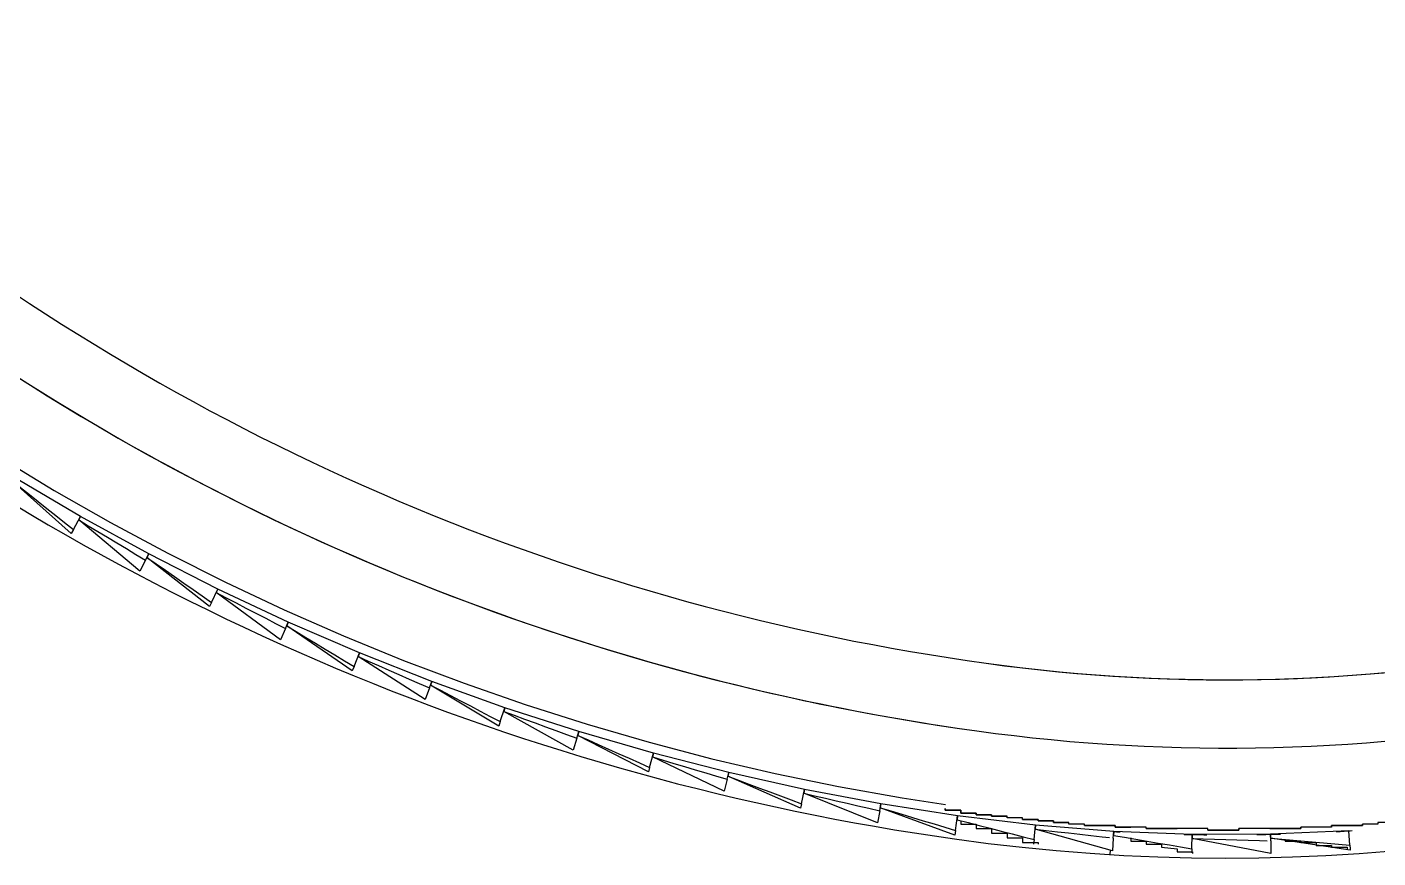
# Model space of a CAD drawing. Header units: millimetres. Extents: x 11680833 to 11851339, y -6212777 to -6078411.
# Drawn here: x 11715958 to 11724700, y -6211510 to -6206133 of the extents above; entities that cross this region are included whole.
import ezdxf

# ---------------------------------------------------------------- set-up
doc = ezdxf.new("R2010")
doc.units = ezdxf.units.MM
doc.header["$LTSCALE"] = 10
for name, color, linetype in [('A-WALL', 7, 'Continuous'), ('E1-RI-2F$0$A-GLAZ', 6, 'Continuous'), ('E1-RI-2F$0$A-WALL', 7, 'Continuous')]:
    doc.layers.add(name, color=color, linetype=linetype)

msp = doc.modelspace()

# ---------------------------------------------------------------- linework, layer by layer
at = {"layer": 'A-WALL'}
for centre, radius, start, end in [((11724219.1, -6195394.9), 14996.1, 231.9101, 262.12809), ((11724219.1, -6195394.9), 15438.1, 231.50527, 262.12809), ((11723720.2, -6199023.6), 11333.3, 262.11419, 300.43715), ((11723719.7, -6199006.7), 11792, 262.12809, 299.46719)]:
    msp.add_arc(centre, radius, start, end, dxfattribs=at)
at = {"layer": 'E1-RI-2F$0$A-GLAZ', "color": 8}
for p, q in [((11716243.1, -6209409.6), (11715859, -6209066.8)), ((11716304.9, -6209300.9), (11715872, -6209045.5)), ((11716257.9, -6209383.5), (11716304.9, -6209300.9)), ((11716304.9, -6209300.9), (11716292.6, -6209322.7)), ((11716687.2, -6209653.2), (11716292.6, -6209322.7)), ((11716745.6, -6209542.7), (11716304.9, -6209300.9)), ((11716257.9, -6209383.5), (11716243.1, -6209409.6)), ((11716724.6, -6209582.5), (11716745.6, -6209542.7)), ((11716745.6, -6209542.7), (11716733.9, -6209564.8)), ((11717193.7, -6209770.4), (11716745.6, -6209542.7)), ((11716724.6, -6209582.5), (11716687.2, -6209653.2)), ((11717138.8, -6209882.7), (11716733.9, -6209564.8)), ((11717152, -6209855.8), (11717193.7, -6209770.4)), ((11717193.7, -6209770.4), (11717182.7, -6209792.9)), ((11717597.4, -6210098), (11717182.7, -6209792.9)), ((11717648.7, -6209984), (11717193.7, -6209770.4)), ((11717152, -6209855.8), (11717138.8, -6209882.7)), ((11717630.2, -6210025), (11717648.7, -6209984)), ((11717648.7, -6209984), (11717638.4, -6210006.8)), ((11718110.2, -6210183.2), (11717648.7, -6209984)), ((11717630.2, -6210025), (11717597.4, -6210098)), ((11718062.5, -6210298.7), (11717638.4, -6210006.8)), ((11718073.9, -6210271), (11718110.2, -6210183.2)), ((11718110.2, -6210183.2), (11718100.6, -6210206.3)), ((11718533.6, -6210484.7), (11718100.6, -6210206.3)), ((11718577.7, -6210367.7), (11718110.2, -6210183.2)), ((11718073.9, -6210271), (11718062.5, -6210298.7)), ((11718561.8, -6210409.9), (11718533.6, -6210484.7)), ((11718561.8, -6210409.9), (11718577.7, -6210367.7)), ((11718577.7, -6210367.7), (11718568.9, -6210391.1)), ((11719010.4, -6210655.8), (11718568.9, -6210391.1)), ((11719050.8, -6210537.5), (11718577.7, -6210367.7)), ((11719020.1, -6210627.5), (11719050.8, -6210537.5)), ((11719492.3, -6210811.9), (11719042.7, -6210561.2)), ((11719529, -6210692.4), (11719050.8, -6210537.5)), ((11719020.1, -6210627.5), (11719010.4, -6210655.8)), ((11719515.8, -6210735.4), (11719492.3, -6210811.9)), ((11719515.8, -6210735.4), (11719529, -6210692.4)), ((11719529, -6210692.4), (11719521.6, -6210716.3)), ((11719978.9, -6210952.8), (11719521.6, -6210716.3)), ((11720011.8, -6210832.2), (11719529, -6210692.4)), ((11719986.8, -6210923.8), (11720011.8, -6210832.2)), ((11720011.8, -6210832.2), (11720005.2, -6210856.3)), ((11720469.7, -6211078.3), (11720005.2, -6210856.3)), ((11720498.7, -6210956.7), (11720011.8, -6210832.2)), ((11719986.8, -6210923.8), (11719978.9, -6210952.8)), ((11720488.3, -6211000.5), (11720469.7, -6211078.3)), ((11720488.3, -6211000.5), (11720498.7, -6210956.7)), ((11720498.7, -6210956.7), (11720492.9, -6210981)), ((11720964.1, -6211188.3), (11720492.9, -6210981)), ((11720989.4, -6211065.9), (11720498.7, -6210956.7)), ((11720970.2, -6211158.9), (11720989.4, -6211065.9)), ((11720989.4, -6211065.9), (11720984.3, -6211090.3)), ((11721461.8, -6211282.7), (11720984.3, -6211090.3)), ((11721483.2, -6211159.6), (11720989.4, -6211065.9)), ((11720970.2, -6211158.9), (11720964.1, -6211188.3)), ((11721475.5, -6211203.9), (11721461.8, -6211282.7)), ((11721475.5, -6211203.9), (11721483.2, -6211159.6)), ((11721483.2, -6211159.6), (11721478.9, -6211184.2)), ((11721962.2, -6211361.5), (11721478.9, -6211184.2)), ((11721979.7, -6211237.7), (11721483.2, -6211159.6)), ((11721966.4, -6211331.8), (11721979.7, -6211237.7)), ((11721979.7, -6211237.7), (11721976.2, -6211262.5)), ((11722483.7, -6211298.4), (11721979.7, -6211237.7)), ((11721966.4, -6211331.8), (11721962.2, -6211361.5)), ((11722474.5, -6211390.5), (11722483.7, -6211298.4)), ((11722483.7, -6211298.4), (11722481.2, -6211323.3)), ((11722982.5, -6211463.3), (11722481.2, -6211323.3)), ((11722989.8, -6211338.5), (11722483.7, -6211298.4)), ((11722987.3, -6211380.9), (11722982.5, -6211463.3)), ((11722987.3, -6211380.9), (11722989.8, -6211338.5)), ((11722989.8, -6211338.5), (11722988.3, -6211363.4)), ((11723497.1, -6211357.8), (11722989.8, -6211338.5)), ((11723495.5, -6211450.3), (11723497.1, -6211357.8)), ((11723497.1, -6211357.8), (11723496.7, -6211382.8)), ((11724007.7, -6211481.2), (11723496.7, -6211382.8)), ((11724004.7, -6211356.3), (11723497.1, -6211357.8)), ((11724511.9, -6211334), (11724004.7, -6211356.3)), ((11724004.7, -6211356.3), (11724005.3, -6211381.2)), ((11724005.7, -6211398.7), (11724004.7, -6211356.3)), ((11724520, -6211458.7), (11724005.3, -6211381.2)), ((11724517.9, -6211426.3), (11724511.9, -6211334)), ((11722474.5, -6211390.5), (11722471.5, -6211421)), ((11722967.5, -6211459.1), (11722965.8, -6211487.3)), ((11723495.5, -6211450.3), (11723495, -6211477.3)), ((11724005.7, -6211398.7), (11724007.7, -6211481.2)), ((11724517.9, -6211426.3), (11724519.4, -6211449.6)), ((11724519.4, -6211449.6), (11724520, -6211458.7))]:
    msp.add_line(p, q, dxfattribs=at)
at = {"layer": 'E1-RI-2F$0$A-GLAZ'}
msp.add_line((11719050.8, -6210537.5), (11719042.7, -6210561.2), dxfattribs=at)
at = {"layer": 'E1-RI-2F$0$A-GLAZ', "color": 8, "flags": 128}
for points in [[(11715776.2, -6208914.2), (11716134.7, -6209131.5), (11716498.8, -6209339.4), (11716868.2, -6209537.6), (11717242.7, -6209726.1), (11717622, -6209904.6), (11718005.9, -6210073.1), (11718394.1, -6210231.4), (11718786.3, -6210379.5), (11719182.3, -6210517.2), (11719581.8, -6210644.4), (11719984.5, -6210761.1), (11720390.1, -6210867.2), (11720798.3, -6210962.5), (11721208.9, -6211047.1), (11721621.6, -6211120.9), (11721900.7, -6211164.4)], [(11715859, -6209066.8), (11715916, -6209112.1), (11715973, -6209157.3), (11716030, -6209202.6), (11716087, -6209247.8), (11716143.9, -6209293), (11716200.9, -6209338.3), (11716257.9, -6209383.5)], [(11716292.6, -6209322.7), (11716354.3, -6209359.8), (11716416, -6209396.9), (11716477.7, -6209434), (11716539.4, -6209471.1), (11716601.2, -6209508.2), (11716662.9, -6209545.3), (11716724.6, -6209582.5)], [(11716733.9, -6209564.8), (11716793.7, -6209606.3), (11716853.4, -6209647.9), (11716913.1, -6209689.5), (11716972.8, -6209731.1), (11717032.5, -6209772.6), (11717092.3, -6209814.2), (11717152, -6209855.8)], [(11717182.7, -6209792.9), (11717246.6, -6209826), (11717310.6, -6209859.2), (11717374.5, -6209892.4), (11717438.4, -6209925.5), (11717502.4, -6209958.7), (11717566.3, -6209991.9), (11717630.2, -6210025)], [(11717638.4, -6210006.8), (11717700.6, -6210044.5), (11717762.8, -6210082.3), (11717825.1, -6210120), (11717887.3, -6210157.7), (11717949.5, -6210195.5), (11718011.7, -6210233.2), (11718073.9, -6210271)], [(11718100.6, -6210206.3), (11718166.5, -6210235.4), (11718232.4, -6210264.4), (11718298.3, -6210293.5), (11718364.2, -6210322.6), (11718430.1, -6210351.7), (11718495.9, -6210380.8), (11718561.8, -6210409.9)], [(11718568.9, -6210391.1), (11718633.3, -6210424.9), (11718697.8, -6210458.7), (11718762.3, -6210492.4), (11718826.7, -6210526.2), (11718891.2, -6210559.9), (11718955.6, -6210593.7), (11719020.1, -6210627.5)], [(11719042.7, -6210561.2), (11719110.3, -6210586.1), (11719177.9, -6210611), (11719245.4, -6210635.9), (11719313, -6210660.8), (11719380.6, -6210685.6), (11719448.2, -6210710.5), (11719515.8, -6210735.4)], [(11719521.6, -6210716.3), (11719588.1, -6210745.9), (11719654.5, -6210775.6), (11719721, -6210805.2), (11719787.4, -6210834.9), (11719853.9, -6210864.5), (11719920.3, -6210894.2), (11719986.8, -6210923.8)], [(11720005.2, -6210856.3), (11720074.2, -6210876.9), (11720143.2, -6210897.5), (11720212.2, -6210918.1), (11720281.2, -6210938.7), (11720350.3, -6210959.3), (11720419.3, -6210979.9), (11720488.3, -6211000.5)], [(11720984.3, -6211090.3), (11721054.5, -6211106.6), (11721124.7, -6211122.8), (11721194.8, -6211139), (11721265, -6211155.2), (11721335.2, -6211171.5), (11721405.3, -6211187.7), (11721475.5, -6211203.9)], [(11721478.9, -6211184.2), (11721548.6, -6211205.3), (11721618.2, -6211226.4), (11721687.9, -6211247.4), (11721757.5, -6211268.5), (11721827.1, -6211289.6), (11721896.8, -6211310.7), (11721966.4, -6211331.8)], [(11721976.2, -6211262.5), (11722047.4, -6211280.8), (11722118.6, -6211299), (11722189.8, -6211317.3), (11722261, -6211335.6), (11722332.2, -6211353.9), (11722403.4, -6211372.2), (11722474.5, -6211390.5)], [(11722481.2, -6211323.3), (11722553.5, -6211331.5), (11722625.8, -6211339.8), (11722698.1, -6211348), (11722770.4, -6211356.2), (11722842.7, -6211364.5), (11722915, -6211372.7), (11722962.7, -6211378.1)], [(11722988.3, -6211363.4), (11723060.8, -6211375.8), (11723133.2, -6211388.2), (11723205.7, -6211400.6), (11723278.1, -6211413), (11723350.6, -6211425.4), (11723423, -6211437.9), (11723495.5, -6211450.3)], [(11723496.7, -6211382.8), (11723569.4, -6211385), (11723642.1, -6211387.3), (11723714.8, -6211389.6), (11723787.6, -6211391.9), (11723860.3, -6211394.2), (11723933, -6211396.5), (11723982.7, -6211398)]]:
    msp.add_lwpolyline(points, dxfattribs=at)
at = {"layer": 'E1-RI-2F$0$A-GLAZ', "color": 8}
for points in [[(11720492.9, -6210981, 0), (11720561.1, -6211006.4, 0), (11720629.3, -6211031.8, 0), (11720697.5, -6211057.2, 0), (11720765.7, -6211082.7, 0), (11720833.8, -6211108.1, 0), (11720902, -6211133.5, 0), (11720970.2, -6211158.9, 0)], [(11724800, -6211280, 0), (11724700, -6211280, 0), (11724700, -6211280, 0), (11724700, -6211280, 0), (11724700, -6211280, 0), (11724700, -6211280, 0), (11724700, -6211290, 0), (11724700, -6211290, 0), (11724700, -6211290, 0), (11724700, -6211290, 0), (11724600, -6211290, 0), (11724600, -6211290, 0), (11724600, -6211290, 0), (11724600, -6211290, 0), (11724600, -6211290, 0), (11724600, -6211290, 0), (11724600, -6211290, 0), (11724600, -6211290, 0), (11724600, -6211300, 0), (11724500, -6211300, 0), (11724500, -6211300, 0), (11724500, -6211300, 0), (11724500, -6211300, 0), (11724500, -6211300, 0), (11724500, -6211300, 0), (11724500, -6211300, 0), (11724500, -6211300, 0), (11724400, -6211300, 0), (11724400, -6211300, 0), (11724400, -6211300, 0), (11724400, -6211300, 0), (11724400, -6211300, 0), (11724400, -6211310, 0), (11724400, -6211310, 0), (11724400, -6211310, 0), (11724400, -6211310, 0), (11724300, -6211310, 0), (11724300, -6211310, 0), (11724300, -6211310, 0), (11724300, -6211310, 0), (11724300, -6211310, 0), (11724300, -6211310, 0), (11724300, -6211310, 0), (11724300, -6211310, 0), (11724300, -6211310, 0), (11724200, -6211310, 0), (11724200, -6211310, 0), (11724200, -6211310, 0), (11724200, -6211310, 0), (11724200, -6211310, 0), (11724200, -6211320, 0), (11724200, -6211320, 0), (11724200, -6211320, 0), (11724200, -6211320, 0), (11724100, -6211320, 0), (11724100, -6211320, 0), (11724100, -6211320, 0), (11724100, -6211320, 0), (11724100, -6211320, 0), (11724100, -6211320, 0), (11724100, -6211320, 0), (11724100, -6211320, 0), (11724100, -6211320, 0), (11724000, -6211320, 0), (11724000, -6211320, 0), (11724000, -6211320, 0), (11724000, -6211320, 0), (11724000, -6211320, 0), (11724000, -6211320, 0), (11724000, -6211320, 0), (11724000, -6211320, 0), (11724000, -6211320, 0), (11723900, -6211320, 0), (11723900, -6211320, 0), (11723900, -6211320, 0), (11723900, -6211320, 0), (11723900, -6211320, 0), (11723900, -6211320, 0), (11723900, -6211320, 0), (11723900, -6211320, 0), (11723900, -6211320, 0), (11723800, -6211320, 0), (11723800, -6211320, 0), (11723800, -6211320, 0), (11723800, -6211330, 0), (11723800, -6211330, 0), (11723800, -6211330, 0), (11723800, -6211330, 0), (11723800, -6211330, 0), (11723800, -6211330, 0), (11723700, -6211330, 0), (11723700, -6211330, 0), (11723700, -6211330, 0), (11723700, -6211330, 0), (11723700, -6211330, 0), (11723700, -6211330, 0), (11723700, -6211330, 0), (11723700, -6211330, 0), (11723600, -6211330, 0), (11723600, -6211330, 0), (11723600, -6211330, 0), (11723600, -6211330, 0), (11723600, -6211330, 0), (11723600, -6211330, 0), (11723600, -6211330, 0), (11723600, -6211330, 0), (11723600, -6211320, 0), (11723500, -6211320, 0), (11723500, -6211320, 0), (11723500, -6211320, 0), (11723500, -6211320, 0), (11723500, -6211320, 0), (11723500, -6211320, 0), (11723500, -6211320, 0), (11723500, -6211320, 0), (11723500, -6211320, 0), (11723400, -6211320, 0), (11723400, -6211320, 0), (11723400, -6211320, 0), (11723400, -6211320, 0), (11723400, -6211320, 0), (11723400, -6211320, 0), (11723400, -6211320, 0), (11723400, -6211320, 0), (11723400, -6211320, 0), (11723300, -6211320, 0), (11723300, -6211320, 0), (11723300, -6211320, 0), (11723300, -6211320, 0), (11723300, -6211320, 0), (11723300, -6211320, 0), (11723300, -6211320, 0), (11723300, -6211320, 0), (11723300, -6211320, 0), (11723200, -6211320, 0), (11723200, -6211320, 0), (11723200, -6211320, 0), (11723200, -6211320, 0), (11723200, -6211320, 0), (11723200, -6211320, 0), (11723200, -6211310, 0), (11723200, -6211310, 0), (11723200, -6211310, 0), (11723100, -6211310, 0), (11723100, -6211310, 0), (11723100, -6211310, 0), (11723100, -6211310, 0), (11723100, -6211310, 0), (11723100, -6211310, 0), (11723100, -6211310, 0), (11723100, -6211310, 0), (11723100, -6211310, 0), (11723000, -6211310, 0), (11723000, -6211310, 0), (11723000, -6211310, 0), (11723000, -6211310, 0), (11723000, -6211310, 0), (11723000, -6211310, 0), (11723000, -6211300, 0), (11723000, -6211300, 0), (11722900, -6211300, 0), (11722900, -6211300, 0), (11722900, -6211300, 0), (11722900, -6211300, 0), (11722900, -6211300, 0), (11722900, -6211300, 0), (11722900, -6211300, 0), (11722900, -6211300, 0), (11722900, -6211300, 0), (11722800, -6211300, 0), (11722800, -6211300, 0), (11722800, -6211300, 0), (11722800, -6211290, 0), (11722800, -6211290, 0), (11722800, -6211290, 0), (11722800, -6211290, 0), (11722800, -6211290, 0), (11722800, -6211290, 0), (11722700, -6211290, 0), (11722700, -6211290, 0), (11722700, -6211290, 0), (11722700, -6211290, 0), (11722700, -6211290, 0), (11722700, -6211290, 0), (11722700, -6211280, 0), (11722700, -6211280, 0), (11722700, -6211280, 0), (11722600, -6211280, 0), (11722600, -6211280, 0), (11722600, -6211280, 0), (11722600, -6211280, 0), (11722600, -6211280, 0), (11722600, -6211280, 0), (11722600, -6211280, 0), (11722600, -6211270, 0), (11722600, -6211270, 0), (11722500, -6211270, 0), (11722500, -6211270, 0), (11722500, -6211270, 0), (11722500, -6211270, 0), (11722500, -6211270, 0), (11722500, -6211270, 0), (11722500, -6211270, 0), (11722500, -6211260, 0), (11722500, -6211260, 0), (11722400, -6211260, 0), (11722400, -6211260, 0), (11722400, -6211260, 0), (11722400, -6211260, 0), (11722400, -6211260, 0), (11722400, -6211260, 0), (11722400, -6211260, 0), (11722400, -6211250, 0), (11722400, -6211250, 0), (11722300, -6211250, 0), (11722300, -6211250, 0), (11722300, -6211250, 0), (11722300, -6211250, 0), (11722300, -6211250, 0), (11722300, -6211250, 0), (11722300, -6211240, 0), (11722300, -6211240, 0), (11722300, -6211240, 0), (11722200, -6211240, 0), (11722200, -6211240, 0), (11722200, -6211240, 0), (11722200, -6211240, 0), (11722200, -6211240, 0), (11722200, -6211230, 0), (11722200, -6211230, 0), (11722200, -6211230, 0), (11722200, -6211230, 0), (11722100, -6211230, 0), (11722100, -6211230, 0), (11722100, -6211230, 0), (11722100, -6211220, 0), (11722100, -6211220, 0), (11722100, -6211220, 0), (11722100, -6211220, 0), (11722100, -6211220, 0), (11722100, -6211220, 0), (11722000, -6211220, 0), (11722000, -6211210, 0), (11722000, -6211210, 0), (11722000, -6211210, 0), (11722000, -6211210, 0), (11722000, -6211210, 0), (11722000, -6211210, 0), (11722000, -6211200, 0), (11722000, -6211200, 0), (11721900, -6211200, 0), (11721900, -6211200, 0), (11721900, -6211200, 0), (11721900, -6211200, 0), (11721900, -6211190, 0)], [(11721900, -6211190, 0), (11721900, -6211200, 0), (11721900, -6211200, 0), (11721900, -6211200, 0), (11721900, -6211200, 0), (11721900, -6211200, 0), (11721900, -6211200, 0), (11721900, -6211200, 0), (11721900, -6211200, 0), (11721900, -6211200, 0), (11721900, -6211200, 0), (11721900, -6211200, 0), (11721900, -6211200, 0), (11721900, -6211200, 0), (11721900, -6211200, 0), (11721900, -6211200, 0), (11721900, -6211200, 0), (11721900, -6211200, 0), (11721900, -6211200, 0), (11722000, -6211200, 0), (11722000, -6211200, 0), (11722000, -6211200, 0), (11722000, -6211200, 0), (11722000, -6211200, 0), (11722000, -6211210, 0), (11722000, -6211210, 0), (11722000, -6211210, 0), (11722000, -6211210, 0), (11722000, -6211210, 0), (11722000, -6211210, 0), (11722000, -6211210, 0), (11722000, -6211210, 0), (11722000, -6211210, 0), (11722000, -6211210, 0), (11722000, -6211210, 0), (11722000, -6211210, 0), (11722000, -6211210, 0), (11722000, -6211210, 0), (11722000, -6211210, 0), (11722000, -6211210, 0), (11722000, -6211210, 0), (11722000, -6211210, 0), (11722000, -6211210, 0), (11722000, -6211210, 0), (11722000, -6211210, 0), (11722000, -6211210, 0), (11722000, -6211210, 0), (11722000, -6211210, 0), (11722000, -6211220, 0), (11722000, -6211220, 0), (11722000, -6211220, 0), (11722000, -6211220, 0), (11722100, -6211220, 0), (11722100, -6211220, 0), (11722100, -6211220, 0), (11722100, -6211220, 0), (11722100, -6211220, 0), (11722100, -6211220, 0), (11722100, -6211220, 0), (11722100, -6211220, 0), (11722100, -6211220, 0), (11722100, -6211220, 0), (11722100, -6211220, 0), (11722100, -6211220, 0), (11722100, -6211220, 0), (11722100, -6211220, 0), (11722100, -6211220, 0), (11722100, -6211220, 0), (11722100, -6211220, 0), (11722100, -6211220, 0), (11722100, -6211220, 0), (11722100, -6211220, 0), (11722100, -6211220, 0), (11722100, -6211230, 0), (11722100, -6211230, 0), (11722100, -6211230, 0), (11722100, -6211230, 0), (11722100, -6211230, 0), (11722100, -6211230, 0), (11722100, -6211230, 0), (11722100, -6211230, 0), (11722100, -6211230, 0), (11722100, -6211230, 0), (11722100, -6211230, 0), (11722100, -6211230, 0), (11722200, -6211230, 0), (11722200, -6211230, 0), (11722200, -6211230, 0), (11722200, -6211230, 0), (11722200, -6211230, 0), (11722200, -6211230, 0), (11722200, -6211230, 0), (11722200, -6211230, 0), (11722200, -6211230, 0), (11722200, -6211230, 0), (11722200, -6211230, 0), (11722200, -6211230, 0), (11722200, -6211230, 0), (11722200, -6211230, 0), (11722200, -6211230, 0), (11722200, -6211240, 0), (11722200, -6211240, 0), (11722200, -6211240, 0), (11722200, -6211240, 0), (11722200, -6211240, 0), (11722200, -6211240, 0), (11722200, -6211240, 0), (11722200, -6211240, 0), (11722200, -6211240, 0), (11722200, -6211240, 0), (11722200, -6211240, 0), (11722200, -6211240, 0), (11722200, -6211240, 0), (11722200, -6211240, 0), (11722200, -6211240, 0), (11722200, -6211240, 0), (11722200, -6211240, 0), (11722200, -6211240, 0), (11722300, -6211240, 0), (11722300, -6211240, 0), (11722300, -6211240, 0), (11722300, -6211240, 0), (11722300, -6211240, 0), (11722300, -6211240, 0), (11722300, -6211240, 0), (11722300, -6211240, 0), (11722300, -6211240, 0), (11722300, -6211240, 0)], [(11722000, -6211270, 0), (11722000, -6211270, 0), (11722000, -6211270, 0), (11722000, -6211270, 0), (11722000, -6211270, 0), (11722000, -6211270, 0), (11722000, -6211270, 0), (11722000, -6211270, 0), (11722000, -6211270, 0), (11722000, -6211270, 0), (11722000, -6211270, 0), (11722000, -6211280, 0), (11722000, -6211280, 0), (11722000, -6211280, 0), (11722000, -6211280, 0), (11722000, -6211280, 0), (11722000, -6211280, 0), (11722000, -6211280, 0), (11722000, -6211280, 0), (11722000, -6211280, 0), (11722000, -6211280, 0), (11722000, -6211280, 0), (11722000, -6211280, 0), (11722000, -6211290, 0), (11722000, -6211290, 0), (11722100, -6211290, 0), (11722100, -6211290, 0), (11722100, -6211290, 0), (11722100, -6211290, 0), (11722100, -6211290, 0), (11722100, -6211290, 0), (11722100, -6211290, 0), (11722100, -6211290, 0), (11722100, -6211290, 0), (11722100, -6211290, 0), (11722100, -6211300, 0), (11722100, -6211300, 0), (11722100, -6211300, 0), (11722100, -6211300, 0), (11722100, -6211300, 0), (11722100, -6211300, 0), (11722100, -6211300, 0), (11722100, -6211300, 0), (11722100, -6211300, 0), (11722100, -6211300, 0), (11722100, -6211300, 0), (11722100, -6211300, 0), (11722100, -6211300, 0), (11722100, -6211310, 0), (11722100, -6211310, 0), (11722100, -6211310, 0), (11722100, -6211310, 0), (11722100, -6211310, 0), (11722100, -6211310, 0), (11722100, -6211310, 0), (11722100, -6211310, 0), (11722100, -6211310, 0), (11722100, -6211310, 0), (11722100, -6211310, 0), (11722100, -6211310, 0), (11722100, -6211320, 0), (11722100, -6211320, 0), (11722100, -6211320, 0), (11722100, -6211320, 0), (11722200, -6211320, 0), (11722200, -6211320, 0), (11722200, -6211320, 0), (11722200, -6211320, 0), (11722200, -6211320, 0), (11722200, -6211320, 0), (11722200, -6211320, 0), (11722200, -6211320, 0), (11722200, -6211330, 0), (11722200, -6211330, 0), (11722200, -6211330, 0), (11722200, -6211330, 0), (11722200, -6211330, 0), (11722200, -6211330, 0), (11722200, -6211330, 0), (11722200, -6211330, 0), (11722200, -6211330, 0), (11722200, -6211330, 0), (11722200, -6211330, 0), (11722200, -6211330, 0), (11722200, -6211330, 0), (11722200, -6211340, 0), (11722200, -6211340, 0), (11722200, -6211340, 0), (11722200, -6211340, 0), (11722200, -6211340, 0), (11722200, -6211340, 0), (11722200, -6211340, 0), (11722200, -6211340, 0), (11722200, -6211340, 0), (11722200, -6211340, 0), (11722200, -6211340, 0), (11722200, -6211340, 0), (11722200, -6211350, 0), (11722200, -6211350, 0), (11722200, -6211350, 0), (11722200, -6211350, 0), (11722200, -6211350, 0), (11722200, -6211350, 0), (11722200, -6211350, 0), (11722300, -6211350, 0), (11722300, -6211350, 0), (11722300, -6211350, 0), (11722300, -6211350, 0), (11722300, -6211350, 0), (11722300, -6211360, 0), (11722300, -6211360, 0), (11722300, -6211360, 0), (11722300, -6211360, 0), (11722300, -6211360, 0), (11722300, -6211360, 0), (11722300, -6211360, 0), (11722300, -6211360, 0), (11722300, -6211360, 0), (11722300, -6211360, 0), (11722300, -6211360, 0), (11722300, -6211360, 0), (11722300, -6211360, 0), (11722300, -6211370, 0), (11722300, -6211370, 0), (11722300, -6211370, 0), (11722300, -6211370, 0), (11722300, -6211370, 0), (11722300, -6211370, 0), (11722300, -6211370, 0), (11722300, -6211370, 0), (11722300, -6211370, 0), (11722300, -6211370, 0), (11722300, -6211370, 0), (11722300, -6211370, 0), (11722300, -6211380, 0), (11722300, -6211380, 0), (11722300, -6211380, 0), (11722300, -6211380, 0), (11722300, -6211380, 0), (11722300, -6211380, 0), (11722300, -6211380, 0), (11722300, -6211380, 0), (11722300, -6211380, 0), (11722400, -6211380, 0), (11722400, -6211380, 0), (11722400, -6211380, 0), (11722400, -6211380, 0), (11722400, -6211390, 0), (11722400, -6211390, 0), (11722400, -6211390, 0), (11722400, -6211390, 0), (11722400, -6211390, 0), (11722400, -6211390, 0), (11722400, -6211390, 0), (11722400, -6211390, 0), (11722400, -6211390, 0), (11722400, -6211390, 0), (11722400, -6211390, 0), (11722400, -6211390, 0), (11722400, -6211400, 0), (11722400, -6211400, 0), (11722400, -6211400, 0), (11722400, -6211400, 0), (11722400, -6211400, 0), (11722400, -6211400, 0), (11722400, -6211400, 0), (11722400, -6211400, 0), (11722400, -6211400, 0), (11722400, -6211400, 0), (11722400, -6211400, 0), (11722400, -6211400, 0), (11722400, -6211410, 0), (11722400, -6211410, 0), (11722400, -6211410, 0), (11722400, -6211410, 0), (11722400, -6211410, 0), (11722400, -6211410, 0), (11722400, -6211410, 0), (11722400, -6211410, 0), (11722400, -6211410, 0), (11722400, -6211410, 0), (11722400, -6211410, 0), (11722400, -6211410, 0), (11722500, -6211410, 0), (11722500, -6211420, 0), (11722500, -6211420, 0), (11722500, -6211420, 0), (11722500, -6211420, 0), (11722500, -6211420, 0), (11722500, -6211420, 0), (11722500, -6211420, 0), (11722500, -6211420, 0)], [(11722400, -6211260, 0), (11722400, -6211260, 0), (11722400, -6211260, 0), (11722400, -6211260, 0), (11722400, -6211260, 0), (11722400, -6211260, 0), (11722400, -6211260, 0), (11722400, -6211260, 0), (11722400, -6211260, 0), (11722400, -6211260, 0), (11722400, -6211260, 0), (11722400, -6211260, 0), (11722400, -6211260, 0), (11722400, -6211260, 0), (11722400, -6211260, 0), (11722400, -6211260, 0), (11722400, -6211260, 0), (11722400, -6211260, 0), (11722400, -6211260, 0), (11722400, -6211260, 0), (11722400, -6211260, 0), (11722400, -6211260, 0), (11722400, -6211260, 0), (11722400, -6211260, 0), (11722400, -6211260, 0), (11722400, -6211260, 0), (11722500, -6211260, 0), (11722500, -6211260, 0), (11722500, -6211260, 0), (11722500, -6211260, 0), (11722500, -6211260, 0), (11722500, -6211260, 0), (11722500, -6211260, 0), (11722500, -6211260, 0), (11722500, -6211260, 0), (11722500, -6211260, 0), (11722500, -6211260, 0), (11722500, -6211270, 0), (11722500, -6211270, 0), (11722500, -6211270, 0), (11722500, -6211270, 0), (11722500, -6211270, 0), (11722500, -6211270, 0), (11722500, -6211270, 0), (11722500, -6211270, 0), (11722500, -6211270, 0), (11722500, -6211270, 0), (11722500, -6211270, 0), (11722500, -6211270, 0), (11722500, -6211270, 0), (11722500, -6211270, 0), (11722500, -6211270, 0), (11722500, -6211270, 0), (11722500, -6211270, 0), (11722500, -6211270, 0), (11722500, -6211270, 0), (11722500, -6211270, 0), (11722500, -6211270, 0), (11722500, -6211270, 0), (11722500, -6211270, 0), (11722500, -6211270, 0), (11722500, -6211270, 0), (11722500, -6211270, 0), (11722500, -6211270, 0), (11722500, -6211270, 0), (11722500, -6211270, 0), (11722500, -6211270, 0), (11722500, -6211270, 0), (11722500, -6211270, 0), (11722500, -6211270, 0), (11722500, -6211270, 0), (11722500, -6211270, 0), (11722500, -6211270, 0), (11722500, -6211270, 0), (11722500, -6211270, 0), (11722500, -6211270, 0), (11722500, -6211270, 0), (11722500, -6211270, 0), (11722500, -6211270, 0), (11722500, -6211270, 0), (11722500, -6211270, 0), (11722500, -6211270, 0), (11722500, -6211270, 0), (11722500, -6211270, 0), (11722500, -6211270, 0), (11722500, -6211270, 0), (11722500, -6211270, 0), (11722500, -6211270, 0), (11722600, -6211270, 0), (11722600, -6211270, 0), (11722600, -6211270, 0), (11722600, -6211270, 0), (11722600, -6211270, 0), (11722600, -6211270, 0), (11722600, -6211270, 0), (11722600, -6211270, 0), (11722600, -6211270, 0), (11722600, -6211270, 0), (11722600, -6211270, 0), (11722600, -6211270, 0), (11722600, -6211270, 0), (11722600, -6211270, 0), (11722600, -6211280, 0), (11722600, -6211280, 0), (11722600, -6211280, 0), (11722600, -6211280, 0), (11722600, -6211280, 0), (11722600, -6211280, 0), (11722600, -6211280, 0), (11722600, -6211280, 0), (11722600, -6211280, 0), (11722600, -6211280, 0), (11722600, -6211280, 0), (11722600, -6211280, 0), (11722600, -6211280, 0), (11722600, -6211280, 0), (11722600, -6211280, 0), (11722600, -6211280, 0), (11722600, -6211280, 0), (11722600, -6211280, 0), (11722600, -6211280, 0), (11722600, -6211280, 0), (11722600, -6211280, 0), (11722600, -6211280, 0), (11722600, -6211280, 0), (11722600, -6211280, 0), (11722600, -6211280, 0), (11722600, -6211280, 0), (11722600, -6211280, 0), (11722600, -6211280, 0), (11722600, -6211280, 0), (11722600, -6211280, 0), (11722600, -6211280, 0), (11722600, -6211280, 0), (11722600, -6211280, 0), (11722600, -6211280, 0), (11722600, -6211280, 0), (11722600, -6211280, 0), (11722600, -6211280, 0), (11722600, -6211280, 0), (11722600, -6211280, 0), (11722600, -6211280, 0), (11722600, -6211280, 0), (11722600, -6211280, 0), (11722600, -6211280, 0), (11722600, -6211280, 0), (11722600, -6211280, 0), (11722600, -6211280, 0), (11722600, -6211280, 0), (11722600, -6211280, 0), (11722700, -6211280, 0), (11722700, -6211280, 0), (11722700, -6211280, 0), (11722700, -6211280, 0), (11722700, -6211280, 0), (11722700, -6211280, 0), (11722700, -6211280, 0), (11722700, -6211280, 0), (11722700, -6211280, 0), (11722700, -6211280, 0)], [(11724400, -6211310, 0), (11724400, -6211310, 0), (11724400, -6211310, 0), (11724400, -6211310, 0), (11724400, -6211310, 0), (11724400, -6211310, 0), (11724400, -6211310, 0), (11724400, -6211300, 0), (11724400, -6211300, 0), (11724400, -6211300, 0), (11724400, -6211300, 0), (11724400, -6211300, 0), (11724400, -6211300, 0), (11724400, -6211300, 0), (11724400, -6211300, 0), (11724400, -6211300, 0), (11724400, -6211300, 0), (11724400, -6211300, 0), (11724400, -6211300, 0), (11724400, -6211300, 0), (11724400, -6211300, 0), (11724400, -6211300, 0), (11724400, -6211300, 0), (11724400, -6211300, 0), (11724400, -6211300, 0), (11724400, -6211300, 0), (11724400, -6211300, 0), (11724400, -6211300, 0), (11724400, -6211300, 0), (11724400, -6211300, 0), (11724400, -6211300, 0), (11724400, -6211300, 0), (11724400, -6211300, 0), (11724400, -6211300, 0), (11724400, -6211300, 0), (11724400, -6211300, 0), (11724400, -6211300, 0), (11724400, -6211300, 0), (11724400, -6211300, 0), (11724400, -6211300, 0), (11724400, -6211300, 0), (11724400, -6211300, 0), (11724400, -6211300, 0), (11724400, -6211300, 0), (11724500, -6211300, 0), (11724500, -6211300, 0), (11724500, -6211300, 0), (11724500, -6211300, 0), (11724500, -6211300, 0), (11724500, -6211300, 0), (11724500, -6211300, 0), (11724500, -6211300, 0), (11724500, -6211300, 0), (11724500, -6211300, 0), (11724500, -6211300, 0), (11724500, -6211300, 0), (11724500, -6211300, 0), (11724500, -6211300, 0), (11724500, -6211300, 0), (11724500, -6211300, 0), (11724500, -6211300, 0), (11724500, -6211300, 0), (11724500, -6211300, 0), (11724500, -6211300, 0), (11724500, -6211300, 0), (11724500, -6211300, 0), (11724500, -6211300, 0), (11724500, -6211300, 0), (11724500, -6211300, 0), (11724500, -6211300, 0), (11724500, -6211300, 0), (11724500, -6211300, 0), (11724500, -6211300, 0), (11724500, -6211300, 0), (11724500, -6211300, 0), (11724500, -6211300, 0), (11724500, -6211300, 0), (11724500, -6211300, 0), (11724500, -6211300, 0), (11724500, -6211300, 0), (11724500, -6211300, 0), (11724500, -6211300, 0), (11724500, -6211300, 0), (11724500, -6211300, 0), (11724500, -6211300, 0), (11724500, -6211300, 0), (11724500, -6211300, 0), (11724500, -6211300, 0), (11724500, -6211300, 0), (11724500, -6211300, 0), (11724500, -6211300, 0), (11724500, -6211300, 0), (11724500, -6211300, 0), (11724500, -6211300, 0), (11724500, -6211300, 0), (11724500, -6211300, 0), (11724500, -6211300, 0), (11724500, -6211300, 0), (11724500, -6211300, 0), (11724500, -6211300, 0), (11724500, -6211300, 0), (11724500, -6211300, 0), (11724500, -6211300, 0), (11724500, -6211300, 0), (11724500, -6211300, 0), (11724500, -6211300, 0), (11724500, -6211300, 0), (11724500, -6211300, 0), (11724500, -6211300, 0), (11724500, -6211300, 0), (11724500, -6211300, 0), (11724500, -6211300, 0), (11724500, -6211300, 0), (11724500, -6211300, 0), (11724500, -6211300, 0), (11724500, -6211300, 0), (11724500, -6211300, 0), (11724500, -6211300, 0), (11724500, -6211300, 0), (11724500, -6211300, 0), (11724600, -6211300, 0), (11724600, -6211300, 0), (11724600, -6211300, 0), (11724600, -6211300, 0), (11724600, -6211300, 0), (11724600, -6211290, 0), (11724600, -6211290, 0), (11724600, -6211290, 0), (11724600, -6211290, 0), (11724600, -6211290, 0), (11724600, -6211290, 0), (11724600, -6211290, 0), (11724600, -6211290, 0), (11724600, -6211290, 0), (11724600, -6211290, 0), (11724600, -6211290, 0), (11724600, -6211290, 0), (11724600, -6211290, 0), (11724600, -6211290, 0), (11724600, -6211290, 0), (11724600, -6211290, 0), (11724600, -6211290, 0), (11724600, -6211290, 0), (11724600, -6211290, 0), (11724600, -6211290, 0), (11724600, -6211290, 0), (11724600, -6211290, 0), (11724600, -6211290, 0), (11724600, -6211290, 0), (11724600, -6211290, 0), (11724600, -6211290, 0), (11724600, -6211290, 0), (11724600, -6211290, 0), (11724600, -6211290, 0), (11724600, -6211290, 0), (11724600, -6211290, 0), (11724600, -6211290, 0), (11724600, -6211290, 0), (11724600, -6211290, 0), (11724600, -6211290, 0)], [(11722800, -6211300, 0), (11722800, -6211300, 0), (11722800, -6211300, 0), (11722800, -6211300, 0), (11722800, -6211300, 0), (11722800, -6211300, 0), (11722800, -6211300, 0), (11722800, -6211300, 0), (11722800, -6211300, 0), (11722800, -6211300, 0), (11722800, -6211300, 0), (11722800, -6211300, 0), (11722800, -6211300, 0), (11722800, -6211300, 0), (11722800, -6211300, 0), (11722800, -6211300, 0), (11722800, -6211300, 0), (11722900, -6211300, 0), (11722900, -6211300, 0), (11722900, -6211300, 0), (11722900, -6211300, 0), (11722900, -6211300, 0), (11722900, -6211300, 0), (11722900, -6211300, 0), (11722900, -6211300, 0), (11722900, -6211300, 0), (11722900, -6211300, 0), (11722900, -6211300, 0), (11722900, -6211300, 0), (11722900, -6211300, 0), (11722900, -6211300, 0), (11722900, -6211300, 0), (11722900, -6211300, 0), (11722900, -6211300, 0), (11722900, -6211300, 0), (11722900, -6211300, 0), (11722900, -6211300, 0), (11722900, -6211300, 0), (11722900, -6211300, 0), (11722900, -6211300, 0), (11722900, -6211300, 0), (11722900, -6211300, 0), (11722900, -6211300, 0), (11722900, -6211300, 0), (11722900, -6211300, 0), (11722900, -6211300, 0), (11722900, -6211300, 0), (11722900, -6211300, 0), (11722900, -6211300, 0), (11722900, -6211300, 0), (11722900, -6211300, 0), (11722900, -6211300, 0), (11722900, -6211300, 0), (11722900, -6211300, 0), (11722900, -6211300, 0), (11722900, -6211300, 0), (11722900, -6211300, 0), (11722900, -6211300, 0), (11722900, -6211300, 0), (11722900, -6211300, 0), (11722900, -6211300, 0), (11722900, -6211300, 0), (11722900, -6211300, 0), (11722900, -6211300, 0), (11722900, -6211300, 0), (11722900, -6211300, 0), (11722900, -6211300, 0), (11722900, -6211300, 0), (11722900, -6211300, 0), (11722900, -6211300, 0), (11722900, -6211300, 0), (11722900, -6211300, 0), (11723000, -6211300, 0), (11723000, -6211300, 0), (11723000, -6211300, 0), (11723000, -6211300, 0), (11723000, -6211300, 0), (11723000, -6211300, 0), (11723000, -6211300, 0), (11723000, -6211300, 0), (11723000, -6211300, 0), (11723000, -6211300, 0), (11723000, -6211300, 0), (11723000, -6211300, 0), (11723000, -6211300, 0), (11723000, -6211300, 0), (11723000, -6211310, 0), (11723000, -6211310, 0), (11723000, -6211310, 0), (11723000, -6211310, 0), (11723000, -6211310, 0), (11723000, -6211310, 0), (11723000, -6211310, 0), (11723000, -6211310, 0), (11723000, -6211310, 0), (11723000, -6211310, 0), (11723000, -6211310, 0), (11723000, -6211310, 0), (11723000, -6211310, 0), (11723000, -6211310, 0), (11723000, -6211310, 0), (11723000, -6211310, 0), (11723000, -6211310, 0), (11723000, -6211310, 0), (11723000, -6211310, 0), (11723000, -6211310, 0), (11723000, -6211310, 0), (11723000, -6211310, 0), (11723000, -6211310, 0), (11723000, -6211310, 0), (11723000, -6211310, 0), (11723000, -6211310, 0), (11723000, -6211310, 0), (11723000, -6211310, 0), (11723000, -6211310, 0), (11723000, -6211310, 0), (11723000, -6211310, 0), (11723000, -6211310, 0), (11723000, -6211310, 0), (11723000, -6211310, 0), (11723000, -6211310, 0), (11723000, -6211310, 0), (11723000, -6211310, 0), (11723000, -6211310, 0), (11723000, -6211310, 0), (11723000, -6211310, 0), (11723100, -6211310, 0), (11723100, -6211310, 0)], [(11723100, -6211380, 0), (11723100, -6211380, 0), (11723100, -6211380, 0), (11723100, -6211380, 0), (11723100, -6211380, 0), (11723100, -6211380, 0), (11723100, -6211380, 0), (11723100, -6211380, 0), (11723100, -6211380, 0), (11723100, -6211380, 0), (11723100, -6211390, 0), (11723100, -6211390, 0), (11723100, -6211390, 0), (11723100, -6211390, 0), (11723100, -6211390, 0), (11723100, -6211390, 0), (11723100, -6211390, 0), (11723100, -6211390, 0), (11723100, -6211390, 0), (11723100, -6211390, 0), (11723100, -6211390, 0), (11723100, -6211390, 0), (11723100, -6211390, 0), (11723100, -6211390, 0), (11723100, -6211390, 0), (11723100, -6211390, 0), (11723100, -6211390, 0), (11723100, -6211390, 0), (11723100, -6211390, 0), (11723100, -6211390, 0), (11723100, -6211400, 0), (11723100, -6211400, 0), (11723100, -6211400, 0), (11723100, -6211400, 0), (11723100, -6211400, 0), (11723100, -6211400, 0), (11723100, -6211400, 0), (11723100, -6211400, 0), (11723100, -6211400, 0), (11723100, -6211400, 0), (11723200, -6211400, 0), (11723200, -6211400, 0), (11723200, -6211400, 0), (11723200, -6211400, 0), (11723200, -6211400, 0), (11723200, -6211400, 0), (11723200, -6211400, 0), (11723200, -6211400, 0), (11723200, -6211400, 0), (11723200, -6211410, 0), (11723200, -6211410, 0), (11723200, -6211410, 0), (11723200, -6211410, 0), (11723200, -6211410, 0), (11723200, -6211410, 0), (11723200, -6211410, 0), (11723200, -6211410, 0), (11723200, -6211410, 0), (11723200, -6211410, 0), (11723200, -6211410, 0), (11723200, -6211410, 0), (11723200, -6211410, 0), (11723200, -6211410, 0), (11723200, -6211410, 0), (11723200, -6211410, 0), (11723200, -6211410, 0), (11723200, -6211410, 0), (11723200, -6211410, 0), (11723200, -6211410, 0), (11723200, -6211420, 0), (11723200, -6211420, 0), (11723200, -6211420, 0), (11723200, -6211420, 0), (11723200, -6211420, 0), (11723200, -6211420, 0), (11723200, -6211420, 0), (11723200, -6211420, 0), (11723200, -6211420, 0), (11723200, -6211420, 0), (11723200, -6211420, 0), (11723200, -6211420, 0), (11723200, -6211420, 0), (11723200, -6211420, 0), (11723200, -6211420, 0), (11723300, -6211420, 0), (11723300, -6211420, 0), (11723300, -6211420, 0), (11723300, -6211420, 0), (11723300, -6211430, 0), (11723300, -6211430, 0), (11723300, -6211430, 0), (11723300, -6211430, 0), (11723300, -6211430, 0), (11723300, -6211430, 0), (11723300, -6211430, 0), (11723300, -6211430, 0), (11723300, -6211430, 0), (11723300, -6211430, 0), (11723300, -6211430, 0), (11723300, -6211430, 0), (11723300, -6211430, 0), (11723300, -6211430, 0), (11723300, -6211430, 0), (11723300, -6211430, 0), (11723300, -6211430, 0), (11723300, -6211430, 0), (11723300, -6211430, 0), (11723300, -6211430, 0), (11723300, -6211440, 0), (11723300, -6211440, 0), (11723300, -6211440, 0), (11723300, -6211440, 0), (11723300, -6211440, 0), (11723300, -6211440, 0), (11723300, -6211440, 0), (11723300, -6211440, 0), (11723300, -6211440, 0), (11723300, -6211440, 0), (11723300, -6211440, 0), (11723300, -6211440, 0), (11723300, -6211440, 0), (11723300, -6211440, 0), (11723300, -6211440, 0), (11723300, -6211440, 0), (11723300, -6211440, 0), (11723300, -6211440, 0), (11723300, -6211440, 0), (11723300, -6211440, 0), (11723400, -6211450, 0), (11723400, -6211450, 0), (11723400, -6211450, 0), (11723400, -6211450, 0), (11723400, -6211450, 0), (11723400, -6211450, 0), (11723400, -6211450, 0), (11723400, -6211450, 0), (11723400, -6211450, 0), (11723400, -6211450, 0), (11723400, -6211450, 0), (11723400, -6211450, 0), (11723400, -6211450, 0), (11723400, -6211450, 0), (11723400, -6211450, 0), (11723400, -6211450, 0), (11723400, -6211450, 0), (11723400, -6211450, 0), (11723400, -6211450, 0), (11723400, -6211460, 0), (11723400, -6211460, 0), (11723400, -6211460, 0), (11723400, -6211460, 0), (11723400, -6211460, 0), (11723400, -6211460, 0), (11723400, -6211460, 0), (11723400, -6211460, 0), (11723400, -6211460, 0), (11723400, -6211460, 0), (11723400, -6211460, 0), (11723400, -6211460, 0), (11723400, -6211460, 0), (11723400, -6211460, 0), (11723400, -6211460, 0), (11723400, -6211460, 0), (11723400, -6211460, 0), (11723400, -6211460, 0), (11723400, -6211460, 0), (11723400, -6211460, 0), (11723400, -6211470, 0), (11723400, -6211470, 0), (11723400, -6211470, 0), (11723400, -6211470, 0), (11723400, -6211470, 0), (11723500, -6211470, 0), (11723500, -6211470, 0), (11723500, -6211470, 0), (11723500, -6211470, 0), (11723500, -6211470, 0), (11723500, -6211470, 0), (11723500, -6211470, 0), (11723500, -6211470, 0), (11723500, -6211470, 0), (11723500, -6211470, 0), (11723500, -6211470, 0), (11723500, -6211470, 0), (11723500, -6211470, 0), (11723500, -6211470, 0), (11723500, -6211470, 0), (11723500, -6211480, 0), (11723500, -6211480, 0), (11723500, -6211480, 0), (11723500, -6211480, 0), (11723500, -6211480, 0)], [(11723200, -6211320, 0), (11723200, -6211320, 0), (11723200, -6211320, 0), (11723200, -6211320, 0), (11723200, -6211320, 0), (11723200, -6211320, 0), (11723200, -6211320, 0), (11723200, -6211320, 0), (11723200, -6211320, 0), (11723200, -6211320, 0), (11723200, -6211320, 0), (11723200, -6211320, 0), (11723200, -6211320, 0), (11723200, -6211320, 0), (11723200, -6211320, 0), (11723200, -6211320, 0), (11723200, -6211320, 0), (11723200, -6211320, 0), (11723200, -6211320, 0), (11723200, -6211320, 0), (11723200, -6211320, 0), (11723200, -6211320, 0), (11723200, -6211320, 0), (11723300, -6211320, 0), (11723300, -6211320, 0), (11723300, -6211320, 0), (11723300, -6211320, 0), (11723300, -6211320, 0), (11723300, -6211320, 0), (11723300, -6211320, 0), (11723300, -6211320, 0), (11723300, -6211320, 0), (11723300, -6211320, 0), (11723300, -6211320, 0), (11723300, -6211320, 0), (11723300, -6211320, 0), (11723300, -6211320, 0), (11723300, -6211320, 0), (11723300, -6211320, 0), (11723300, -6211320, 0), (11723300, -6211320, 0), (11723300, -6211320, 0), (11723300, -6211320, 0), (11723300, -6211320, 0), (11723300, -6211320, 0), (11723300, -6211320, 0), (11723300, -6211320, 0), (11723300, -6211320, 0), (11723300, -6211320, 0), (11723300, -6211320, 0), (11723300, -6211320, 0), (11723300, -6211320, 0), (11723300, -6211320, 0), (11723300, -6211320, 0), (11723300, -6211320, 0), (11723300, -6211320, 0), (11723300, -6211320, 0), (11723300, -6211320, 0), (11723300, -6211320, 0), (11723300, -6211320, 0), (11723300, -6211320, 0), (11723300, -6211320, 0), (11723300, -6211320, 0), (11723300, -6211320, 0), (11723300, -6211320, 0), (11723300, -6211320, 0), (11723300, -6211320, 0), (11723300, -6211320, 0), (11723300, -6211320, 0), (11723300, -6211320, 0), (11723300, -6211320, 0), (11723300, -6211320, 0), (11723300, -6211320, 0), (11723300, -6211320, 0), (11723300, -6211320, 0), (11723300, -6211320, 0), (11723300, -6211320, 0), (11723300, -6211320, 0), (11723300, -6211320, 0), (11723300, -6211320, 0), (11723300, -6211320, 0), (11723300, -6211320, 0), (11723300, -6211320, 0), (11723300, -6211320, 0), (11723300, -6211320, 0), (11723300, -6211320, 0), (11723300, -6211320, 0), (11723300, -6211320, 0), (11723300, -6211320, 0), (11723300, -6211320, 0), (11723300, -6211320, 0), (11723300, -6211320, 0), (11723300, -6211320, 0), (11723300, -6211320, 0), (11723300, -6211320, 0), (11723400, -6211320, 0), (11723400, -6211320, 0), (11723400, -6211320, 0), (11723400, -6211320, 0), (11723400, -6211320, 0), (11723400, -6211320, 0), (11723400, -6211320, 0), (11723400, -6211320, 0), (11723400, -6211320, 0), (11723400, -6211320, 0), (11723400, -6211320, 0), (11723400, -6211320, 0), (11723400, -6211320, 0), (11723400, -6211320, 0), (11723400, -6211320, 0), (11723400, -6211320, 0), (11723400, -6211320, 0), (11723400, -6211320, 0), (11723400, -6211320, 0), (11723400, -6211320, 0), (11723400, -6211320, 0), (11723400, -6211320, 0), (11723400, -6211320, 0), (11723400, -6211320, 0), (11723400, -6211320, 0), (11723400, -6211320, 0), (11723400, -6211320, 0), (11723400, -6211320, 0), (11723400, -6211320, 0), (11723400, -6211320, 0), (11723400, -6211320, 0), (11723400, -6211320, 0), (11723400, -6211320, 0), (11723400, -6211320, 0), (11723400, -6211320, 0), (11723400, -6211320, 0), (11723400, -6211320, 0), (11723400, -6211320, 0), (11723400, -6211320, 0), (11723400, -6211320, 0), (11723400, -6211320, 0), (11723400, -6211320, 0), (11723400, -6211320, 0), (11723400, -6211320, 0), (11723400, -6211320, 0), (11723400, -6211320, 0), (11723400, -6211320, 0), (11723400, -6211320, 0), (11723400, -6211320, 0), (11723400, -6211320, 0), (11723400, -6211320, 0), (11723400, -6211320, 0), (11723400, -6211320, 0), (11723400, -6211320, 0), (11723400, -6211320, 0), (11723400, -6211320, 0), (11723400, -6211320, 0), (11723400, -6211320, 0), (11723400, -6211320, 0), (11723400, -6211320, 0), (11723400, -6211320, 0), (11723400, -6211320, 0), (11723400, -6211320, 0), (11723400, -6211320, 0), (11723400, -6211320, 0)], [(11723600, -6211330, 0), (11723600, -6211330, 0), (11723600, -6211330, 0), (11723600, -6211330, 0), (11723600, -6211330, 0), (11723600, -6211330, 0), (11723600, -6211330, 0), (11723600, -6211330, 0), (11723600, -6211330, 0), (11723600, -6211330, 0), (11723600, -6211330, 0), (11723600, -6211330, 0), (11723600, -6211330, 0), (11723600, -6211330, 0), (11723600, -6211330, 0), (11723600, -6211330, 0), (11723600, -6211330, 0), (11723600, -6211330, 0), (11723600, -6211330, 0), (11723600, -6211330, 0), (11723600, -6211330, 0), (11723600, -6211330, 0), (11723600, -6211330, 0), (11723600, -6211330, 0), (11723600, -6211330, 0), (11723600, -6211330, 0), (11723600, -6211330, 0), (11723600, -6211330, 0), (11723600, -6211330, 0), (11723700, -6211330, 0), (11723700, -6211330, 0), (11723700, -6211330, 0), (11723700, -6211330, 0), (11723700, -6211330, 0), (11723700, -6211330, 0), (11723700, -6211330, 0), (11723700, -6211330, 0), (11723700, -6211330, 0), (11723700, -6211330, 0), (11723700, -6211330, 0), (11723700, -6211330, 0), (11723700, -6211330, 0), (11723700, -6211330, 0), (11723700, -6211330, 0), (11723700, -6211330, 0), (11723700, -6211330, 0), (11723700, -6211330, 0), (11723700, -6211330, 0), (11723700, -6211330, 0), (11723700, -6211330, 0), (11723700, -6211330, 0), (11723700, -6211330, 0), (11723700, -6211330, 0), (11723700, -6211330, 0), (11723700, -6211330, 0), (11723700, -6211330, 0), (11723700, -6211330, 0), (11723700, -6211330, 0), (11723700, -6211330, 0), (11723700, -6211330, 0), (11723700, -6211330, 0), (11723700, -6211330, 0), (11723700, -6211330, 0), (11723700, -6211330, 0), (11723700, -6211330, 0), (11723700, -6211330, 0), (11723700, -6211330, 0), (11723700, -6211330, 0), (11723700, -6211330, 0), (11723700, -6211330, 0), (11723700, -6211330, 0), (11723700, -6211330, 0), (11723700, -6211330, 0), (11723700, -6211330, 0), (11723700, -6211330, 0), (11723700, -6211330, 0), (11723700, -6211330, 0), (11723700, -6211330, 0), (11723700, -6211330, 0), (11723700, -6211330, 0), (11723700, -6211330, 0), (11723700, -6211330, 0), (11723700, -6211330, 0), (11723700, -6211330, 0), (11723700, -6211330, 0), (11723700, -6211330, 0), (11723700, -6211330, 0), (11723700, -6211330, 0), (11723700, -6211330, 0), (11723700, -6211330, 0), (11723700, -6211330, 0), (11723700, -6211330, 0), (11723700, -6211330, 0), (11723700, -6211330, 0), (11723700, -6211330, 0), (11723700, -6211330, 0), (11723700, -6211330, 0), (11723700, -6211330, 0), (11723700, -6211330, 0), (11723700, -6211330, 0), (11723700, -6211330, 0), (11723700, -6211330, 0), (11723800, -6211330, 0), (11723800, -6211330, 0), (11723800, -6211330, 0), (11723800, -6211330, 0), (11723800, -6211330, 0), (11723800, -6211330, 0), (11723800, -6211330, 0), (11723800, -6211330, 0), (11723800, -6211330, 0), (11723800, -6211330, 0), (11723800, -6211330, 0), (11723800, -6211330, 0), (11723800, -6211330, 0), (11723800, -6211330, 0), (11723800, -6211330, 0), (11723800, -6211330, 0), (11723800, -6211330, 0), (11723800, -6211330, 0), (11723800, -6211330, 0), (11723800, -6211330, 0), (11723800, -6211330, 0), (11723800, -6211330, 0), (11723800, -6211330, 0), (11723800, -6211330, 0), (11723800, -6211330, 0), (11723800, -6211330, 0), (11723800, -6211330, 0), (11723800, -6211330, 0), (11723800, -6211330, 0), (11723800, -6211330, 0), (11723800, -6211330, 0), (11723800, -6211330, 0), (11723800, -6211330, 0), (11723800, -6211330, 0), (11723800, -6211330, 0), (11723800, -6211330, 0), (11723800, -6211330, 0), (11723800, -6211330, 0), (11723800, -6211330, 0), (11723800, -6211330, 0), (11723800, -6211330, 0), (11723800, -6211330, 0), (11723800, -6211330, 0), (11723800, -6211330, 0), (11723800, -6211320, 0), (11723800, -6211320, 0), (11723800, -6211320, 0), (11723800, -6211320, 0), (11723800, -6211320, 0), (11723800, -6211320, 0), (11723800, -6211320, 0), (11723800, -6211320, 0), (11723800, -6211320, 0), (11723800, -6211320, 0), (11723800, -6211320, 0), (11723800, -6211320, 0), (11723800, -6211320, 0), (11723800, -6211320, 0)], [(11724000, -6211320, 0), (11724000, -6211320, 0), (11724000, -6211320, 0), (11724000, -6211320, 0), (11724000, -6211320, 0), (11724000, -6211320, 0), (11724000, -6211320, 0), (11724000, -6211320, 0), (11724000, -6211320, 0), (11724000, -6211320, 0), (11724000, -6211320, 0), (11724000, -6211320, 0), (11724000, -6211320, 0), (11724000, -6211320, 0), (11724000, -6211320, 0), (11724000, -6211320, 0), (11724000, -6211320, 0), (11724000, -6211320, 0), (11724000, -6211320, 0), (11724000, -6211320, 0), (11724000, -6211320, 0), (11724000, -6211320, 0), (11724000, -6211320, 0), (11724000, -6211320, 0), (11724000, -6211320, 0), (11724000, -6211320, 0), (11724000, -6211320, 0), (11724000, -6211320, 0), (11724000, -6211320, 0), (11724000, -6211320, 0), (11724000, -6211320, 0), (11724000, -6211320, 0), (11724000, -6211320, 0), (11724000, -6211320, 0), (11724000, -6211320, 0), (11724000, -6211320, 0), (11724100, -6211320, 0), (11724100, -6211320, 0), (11724100, -6211320, 0), (11724100, -6211320, 0), (11724100, -6211320, 0), (11724100, -6211320, 0), (11724100, -6211320, 0), (11724100, -6211320, 0), (11724100, -6211320, 0), (11724100, -6211320, 0), (11724100, -6211320, 0), (11724100, -6211320, 0), (11724100, -6211320, 0), (11724100, -6211320, 0), (11724100, -6211320, 0), (11724100, -6211320, 0), (11724100, -6211320, 0), (11724100, -6211320, 0), (11724100, -6211320, 0), (11724100, -6211320, 0), (11724100, -6211320, 0), (11724100, -6211320, 0), (11724100, -6211320, 0), (11724100, -6211320, 0), (11724100, -6211320, 0), (11724100, -6211320, 0), (11724100, -6211320, 0), (11724100, -6211320, 0), (11724100, -6211320, 0), (11724100, -6211320, 0), (11724100, -6211320, 0), (11724100, -6211320, 0), (11724100, -6211320, 0), (11724100, -6211320, 0), (11724100, -6211320, 0), (11724100, -6211320, 0), (11724100, -6211320, 0), (11724100, -6211320, 0), (11724100, -6211320, 0), (11724100, -6211320, 0), (11724100, -6211320, 0), (11724100, -6211320, 0), (11724100, -6211320, 0), (11724100, -6211320, 0), (11724100, -6211320, 0), (11724100, -6211320, 0), (11724100, -6211320, 0), (11724100, -6211320, 0), (11724100, -6211320, 0), (11724100, -6211320, 0), (11724100, -6211320, 0), (11724100, -6211320, 0), (11724100, -6211320, 0), (11724100, -6211320, 0), (11724100, -6211320, 0), (11724100, -6211320, 0), (11724100, -6211320, 0), (11724100, -6211320, 0), (11724100, -6211320, 0), (11724100, -6211320, 0), (11724100, -6211320, 0), (11724100, -6211320, 0), (11724100, -6211320, 0), (11724100, -6211320, 0), (11724100, -6211320, 0), (11724100, -6211320, 0), (11724100, -6211320, 0), (11724100, -6211320, 0), (11724100, -6211320, 0), (11724100, -6211320, 0), (11724100, -6211320, 0), (11724100, -6211320, 0), (11724100, -6211320, 0), (11724100, -6211320, 0), (11724100, -6211320, 0), (11724200, -6211320, 0), (11724200, -6211320, 0), (11724200, -6211320, 0), (11724200, -6211320, 0), (11724200, -6211320, 0), (11724200, -6211320, 0), (11724200, -6211320, 0), (11724200, -6211320, 0), (11724200, -6211320, 0), (11724200, -6211320, 0), (11724200, -6211320, 0), (11724200, -6211320, 0), (11724200, -6211320, 0), (11724200, -6211320, 0), (11724200, -6211320, 0), (11724200, -6211320, 0), (11724200, -6211320, 0), (11724200, -6211320, 0), (11724200, -6211320, 0), (11724200, -6211320, 0), (11724200, -6211320, 0), (11724200, -6211320, 0), (11724200, -6211320, 0), (11724200, -6211320, 0), (11724200, -6211320, 0), (11724200, -6211320, 0), (11724200, -6211320, 0), (11724200, -6211320, 0), (11724200, -6211320, 0), (11724200, -6211320, 0), (11724200, -6211320, 0), (11724200, -6211320, 0), (11724200, -6211320, 0), (11724200, -6211320, 0), (11724200, -6211320, 0), (11724200, -6211320, 0), (11724200, -6211320, 0), (11724200, -6211310, 0), (11724200, -6211310, 0), (11724200, -6211310, 0), (11724200, -6211310, 0), (11724200, -6211310, 0), (11724200, -6211310, 0), (11724200, -6211310, 0), (11724200, -6211310, 0), (11724200, -6211310, 0), (11724200, -6211310, 0), (11724200, -6211310, 0), (11724200, -6211310, 0)], [(11724005.3, -6211381.2, 0), (11724078.6, -6211387.7, 0), (11724151.8, -6211394.1, 0), (11724225, -6211400.5, 0), (11724298.2, -6211407, 0), (11724371.4, -6211413.4, 0), (11724444.6, -6211419.8, 0), (11724517.9, -6211426.3, 0)], [(11724100, -6211390, 0), (11724100, -6211390, 0), (11724100, -6211390, 0), (11724100, -6211390, 0), (11724100, -6211390, 0), (11724100, -6211390, 0), (11724100, -6211390, 0), (11724100, -6211390, 0), (11724100, -6211390, 0), (11724100, -6211390, 0), (11724100, -6211390, 0), (11724100, -6211390, 0), (11724100, -6211390, 0), (11724100, -6211400, 0), (11724100, -6211400, 0), (11724100, -6211400, 0), (11724100, -6211400, 0), (11724100, -6211400, 0), (11724100, -6211400, 0), (11724100, -6211400, 0), (11724100, -6211400, 0), (11724100, -6211400, 0), (11724100, -6211400, 0), (11724100, -6211400, 0), (11724100, -6211400, 0), (11724100, -6211400, 0), (11724100, -6211400, 0), (11724100, -6211400, 0), (11724100, -6211400, 0), (11724100, -6211400, 0), (11724100, -6211400, 0), (11724200, -6211400, 0), (11724200, -6211400, 0), (11724200, -6211400, 0), (11724200, -6211400, 0), (11724200, -6211400, 0), (11724200, -6211400, 0), (11724200, -6211400, 0), (11724200, -6211400, 0), (11724200, -6211400, 0), (11724200, -6211400, 0), (11724200, -6211400, 0), (11724200, -6211400, 0), (11724200, -6211400, 0), (11724200, -6211400, 0), (11724200, -6211410, 0), (11724200, -6211410, 0), (11724200, -6211410, 0), (11724200, -6211410, 0), (11724200, -6211410, 0), (11724200, -6211410, 0), (11724200, -6211410, 0), (11724200, -6211410, 0), (11724200, -6211410, 0), (11724200, -6211410, 0), (11724200, -6211410, 0), (11724200, -6211410, 0), (11724200, -6211410, 0), (11724200, -6211410, 0), (11724200, -6211410, 0), (11724200, -6211410, 0), (11724200, -6211410, 0), (11724200, -6211410, 0), (11724200, -6211410, 0), (11724200, -6211410, 0), (11724200, -6211410, 0), (11724200, -6211410, 0), (11724200, -6211410, 0), (11724200, -6211410, 0), (11724200, -6211410, 0), (11724200, -6211410, 0), (11724200, -6211410, 0), (11724200, -6211410, 0), (11724200, -6211410, 0), (11724200, -6211410, 0), (11724300, -6211410, 0), (11724300, -6211410, 0), (11724300, -6211420, 0), (11724300, -6211420, 0), (11724300, -6211420, 0), (11724300, -6211420, 0), (11724300, -6211420, 0), (11724300, -6211420, 0), (11724300, -6211420, 0), (11724300, -6211420, 0), (11724300, -6211420, 0), (11724300, -6211420, 0), (11724300, -6211420, 0), (11724300, -6211420, 0), (11724300, -6211420, 0), (11724300, -6211420, 0), (11724300, -6211420, 0), (11724300, -6211420, 0), (11724300, -6211420, 0), (11724300, -6211420, 0), (11724300, -6211420, 0), (11724300, -6211420, 0), (11724300, -6211420, 0), (11724300, -6211420, 0), (11724300, -6211420, 0), (11724300, -6211420, 0), (11724300, -6211420, 0), (11724300, -6211420, 0), (11724300, -6211420, 0), (11724300, -6211420, 0), (11724300, -6211420, 0), (11724300, -6211420, 0), (11724300, -6211420, 0), (11724300, -6211420, 0), (11724300, -6211420, 0), (11724300, -6211430, 0), (11724300, -6211430, 0), (11724300, -6211430, 0), (11724300, -6211430, 0), (11724300, -6211430, 0), (11724300, -6211430, 0), (11724300, -6211430, 0), (11724300, -6211430, 0), (11724400, -6211430, 0), (11724400, -6211430, 0), (11724400, -6211430, 0), (11724400, -6211430, 0), (11724400, -6211430, 0), (11724400, -6211430, 0), (11724400, -6211430, 0), (11724400, -6211430, 0), (11724400, -6211430, 0), (11724400, -6211430, 0), (11724400, -6211430, 0), (11724400, -6211430, 0), (11724400, -6211430, 0), (11724400, -6211430, 0), (11724400, -6211430, 0), (11724400, -6211430, 0), (11724400, -6211430, 0), (11724400, -6211430, 0), (11724400, -6211430, 0), (11724400, -6211430, 0), (11724400, -6211430, 0), (11724400, -6211430, 0), (11724400, -6211430, 0), (11724400, -6211430, 0), (11724400, -6211430, 0), (11724400, -6211440, 0), (11724400, -6211440, 0), (11724400, -6211440, 0), (11724400, -6211440, 0), (11724400, -6211440, 0), (11724400, -6211440, 0), (11724400, -6211440, 0), (11724400, -6211440, 0), (11724400, -6211440, 0), (11724400, -6211440, 0), (11724400, -6211440, 0), (11724400, -6211440, 0), (11724400, -6211440, 0), (11724400, -6211440, 0), (11724400, -6211440, 0), (11724400, -6211440, 0), (11724400, -6211440, 0), (11724400, -6211440, 0), (11724500, -6211440, 0), (11724500, -6211440, 0), (11724500, -6211440, 0), (11724500, -6211440, 0), (11724500, -6211440, 0), (11724500, -6211440, 0), (11724500, -6211440, 0), (11724500, -6211440, 0), (11724500, -6211440, 0), (11724500, -6211440, 0), (11724500, -6211440, 0), (11724500, -6211440, 0), (11724500, -6211440, 0), (11724500, -6211440, 0), (11724500, -6211440, 0), (11724500, -6211450, 0), (11724500, -6211450, 0), (11724500, -6211450, 0), (11724500, -6211450, 0), (11724500, -6211450, 0), (11724500, -6211450, 0), (11724500, -6211450, 0), (11724500, -6211450, 0), (11724500, -6211450, 0), (11724500, -6211450, 0), (11724500, -6211450, 0), (11724500, -6211450, 0), (11724500, -6211450, 0), (11724500, -6211450, 0), (11724500, -6211450, 0), (11724500, -6211450, 0)]]:
    msp.add_polyline3d(points, dxfattribs=at)
for centre, radius, start, end in [((11724219.1, -6195394.9), 15438.1, 235.13398, 262.12809), ((11723719.7, -6199006.7), 11350, 262.12809, 299.90486), ((11723714.1, -6198966.3), 12393.4, 266.6193, 266.8395), ((11723714.1, -6198966.3), 12393.4, 268.7557, 269.4329), ((11723714.1, -6198966.3), 12393.4, 270.93768, 271.64576), ((11723714.1, -6198966.3), 12393.4, 273.30815, 273.79201)]:
    msp.add_arc(centre, radius, start, end, dxfattribs=at)
at = {"layer": 'E1-RI-2F$0$A-WALL'}
for centre, radius, start, end in [((11723714.1, -6198966.3), 12543.4, 261.95559, 325.15335), ((11724218.8, -6195395.2), 16150, 232.3978, 261.95559)]:
    msp.add_arc(centre, radius, start, end, dxfattribs=at)

doc.saveas('drawing.dxf')
